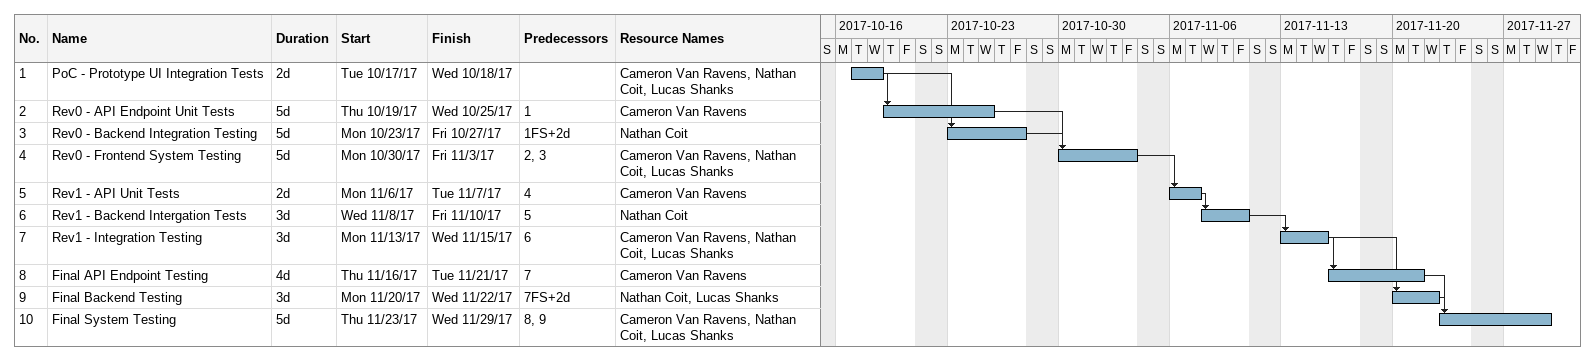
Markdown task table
| ID | Task | Duration | Start | Finish | Predecessors | Resources |
|---|---|---|---|---|---|---|
| 1 | PoC - Prototype UI Integration Tests | 2d | 2017-10-17 | 2017-10-18 |  | Cameron Van Ravens, Nathan Coit, Lucas Shanks |
| 2 | Rev0 - API Endpoint Unit Tests | 5d | 2017-10-19 | 2017-10-25 | 1 | Cameron Van Ravens |
| 3 | Rev0 - Backend Integration Testing | 5d | 2017-10-23 | 2017-10-27 | 1FS+2d | Nathan Coit |
| 4 | Rev0 - Frontend System Testing | 5d | 2017-10-30 | 2017-11-03 | 2, 3 | Cameron Van Ravens, Nathan Coit, Lucas Shanks |
| 5 | Rev1 - API Unit Tests | 2d | 2017-11-06 | 2017-11-07 | 4 | Cameron Van Ravens |
| 6 | Rev1 - Backend Intergation Tests | 3d | 2017-11-08 | 2017-11-10 | 5 | Nathan Coit |
| 7 | Rev1 - Integration Testing | 3d | 2017-11-13 | 2017-11-15 | 6 | Cameron Van Ravens, Nathan Coit, Lucas Shanks |
| 8 | Final API Endpoint Testing | 4d | 2017-11-16 | 2017-11-21 | 7 | Cameron Van Ravens |
| 9 | Final Backend Testing | 3d | 2017-11-20 | 2017-11-22 | 7FS+2d | Nathan Coit, Lucas Shanks |
| 10 | Final System Testing | 5d | 2017-11-23 | 2017-11-29 | 8, 9 | Cameron Van Ravens, Nathan Coit, Lucas Shanks |
